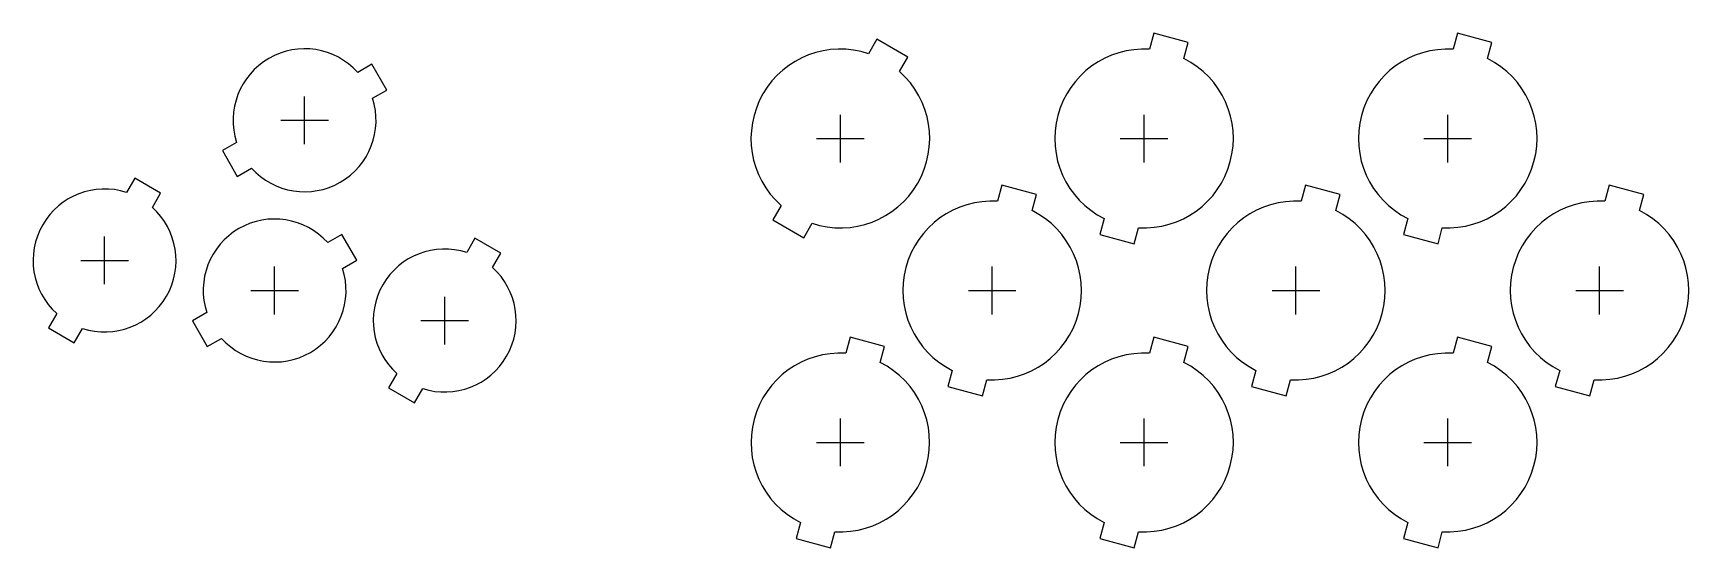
# Model space of a CAD drawing. Header units: millimetres. Extents: x -41 to 238, y -43 to 43.
import ezdxf

# ---------------------------------------------------------------- set-up
doc = ezdxf.new("R2010")
doc.units = ezdxf.units.MM
for name, color, linetype in [('BUTTONS_24', 1, 'Continuous'), ('BUTTONS_30', 5, 'Continuous'), ('REFERENCE', 8, 'Continuous')]:
    doc.layers.add(name, color=color, linetype=linetype)

msp = doc.modelspace()

# ---------------------------------------------------------------- linework, layer by layer
at = {"layer": 'BUTTONS_24'}
for points in [[(13.95, 36.59, 0.809427), (-6.38, 24.86), (-8.77, 23.47), (-6.27, 19.14), (-3.88, 20.53, 0.809427), (16.45, 32.26), (18.84, 33.64), (16.34, 37.97)], [(-24.86, 16.45, 0.809427), (-36.59, -3.88), (-37.97, -6.27), (-33.64, -8.77), (-32.26, -6.38, 0.809427), (-20.53, 13.95), (-19.14, 16.34), (-23.47, 18.84)], [(8.91, 8.03, 0.809427), (-11.41, -3.7), (-13.81, -5.08), (-11.31, -9.42), (-8.91, -8.03, 0.809427), (11.41, 3.7), (13.81, 5.08), (11.31, 9.42)], [(32.26, 6.38, 0.809427), (20.53, -13.95), (19.14, -16.34), (23.47, -18.84), (24.86, -16.45, 0.809427), (36.59, 3.88), (37.97, 6.27), (33.64, 8.77)]]:
    msp.add_lwpolyline(points, format="xyb", close=True, dxfattribs=at)
at = {"layer": 'BUTTONS_30'}
for points in [[(99.75, 39.73, 0.816497), (85.05, 14.27), (83.65, 11.84), (88.85, 8.84), (90.25, 11.27, 0.816497), (104.95, 36.73), (106.35, 39.16), (101.15, 42.16)], [(146.91, 40.47, 0.816497), (139.3, 12.08), (138.57, 9.37), (144.37, 7.82), (145.09, 10.53, 0.816497), (152.7, 38.92), (153.43, 41.63), (147.63, 43.18)], [(197.91, 40.47, 0.816497), (190.3, 12.08), (189.57, 9.37), (195.37, 7.82), (196.09, 10.53, 0.816497), (203.7, 38.92), (204.43, 41.63), (198.63, 43.18)], [(121.41, 14.97, 0.816497), (113.8, -13.42), (113.07, -16.13), (118.87, -17.68), (119.59, -14.97, 0.816497), (127.2, 13.42), (127.93, 16.13), (122.13, 17.68)], [(172.41, 14.97, 0.816497), (164.8, -13.42), (164.07, -16.13), (169.87, -17.68), (170.59, -14.97, 0.816497), (178.2, 13.42), (178.93, 16.13), (173.13, 17.68)], [(223.41, 14.97, 0.816497), (215.8, -13.42), (215.07, -16.13), (220.87, -17.68), (221.59, -14.97, 0.816497), (229.2, 13.42), (229.93, 16.13), (224.13, 17.68)], [(95.91, -10.53, 0.816497), (88.3, -38.92), (87.57, -41.63), (93.37, -43.18), (94.09, -40.47, 0.816497), (101.7, -12.08), (102.43, -9.37), (96.63, -7.82)], [(146.91, -10.53, 0.816497), (139.3, -38.92), (138.57, -41.63), (144.37, -43.18), (145.09, -40.47, 0.816497), (152.7, -12.08), (153.43, -9.37), (147.63, -7.82)], [(197.91, -10.53, 0.816497), (190.3, -38.92), (189.57, -41.63), (195.37, -43.18), (196.09, -40.47, 0.816497), (203.7, -12.08), (204.43, -9.37), (198.63, -7.82)]]:
    msp.add_lwpolyline(points, format="xyb", close=True, dxfattribs=at)
at = {"layer": 'REFERENCE'}
for p, q in [((5.04, 24.56), (5.04, 32.56)), ((1.04, 28.56), (9.04, 28.56)), ((95, 21.5), (95, 29.5)), ((146, 21.5), (146, 29.5)), ((197, 21.5), (197, 29.5)), ((91, 25.5), (99, 25.5)), ((142, 25.5), (150, 25.5)), ((193, 25.5), (201, 25.5)), ((-28.56, 1.04), (-28.56, 9.04)), ((-32.56, 5.04), (-24.56, 5.04)), ((0, -4), (0, 4)), ((120.5, -4), (120.5, 4)), ((171.5, -4), (171.5, 4)), ((222.5, -4), (222.5, 4)), ((-4, 0), (4, 0)), ((116.5, 0), (124.5, 0)), ((167.5, 0), (175.5, 0)), ((218.5, 0), (226.5, 0)), ((28.56, -9.04), (28.56, -1.04)), ((24.56, -5.04), (32.56, -5.04)), ((95, -29.5), (95, -21.5)), ((146, -29.5), (146, -21.5)), ((197, -29.5), (197, -21.5)), ((91, -25.5), (99, -25.5)), ((142, -25.5), (150, -25.5)), ((193, -25.5), (201, -25.5))]:
    msp.add_line(p, q, dxfattribs=at)

doc.saveas('drawing.dxf')
